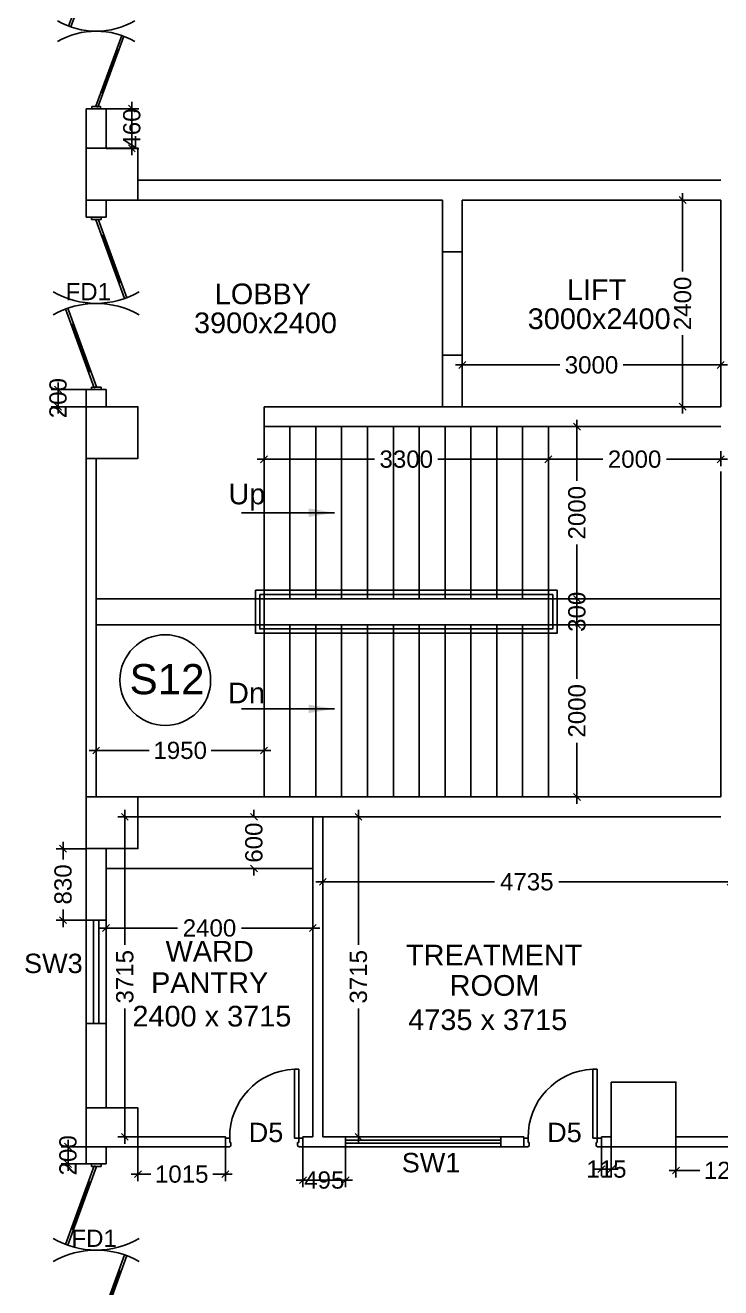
# Model space of a CAD drawing. Extents: x 7897917 to 8423973, y -6487334 to -6173396.
# Drawn here: x 7997046 to 8005118, y -6446046 to -6431390 of the extents above; entities that cross this region are included whole.
import ezdxf
from ezdxf.enums import TextEntityAlignment as Align

# ---------------------------------------------------------------- set-up
doc = ezdxf.new("R2010")
doc.units = 0
doc.header["$LTSCALE"] = 600
doc.header["$MEASUREMENT"] = 0
doc.header["$PDMODE"] = 35
doc.layers.get('0').update_dxf_attribs({"linetype": 'CONTINUOUS'})
doc.layers.get('Defpoints').update_dxf_attribs({"linetype": 'CONTINUOUS'})
for name, color, linetype in [('DOOR', 32, 'CONTINUOUS'), ('Fire Door', 10, 'CONTINUOUS'), ('joinery', 7, 'CONTINUOUS'), ('LA-column', 3, 'CONTINUOUS'), ('Railing', 21, 'CONTINUOUS'), ('Room Dim', 1, 'CONTINUOUS'), ('Stairscase', 7, 'CONTINUOUS'), ('STEPS', 7, 'CONTINUOUS'), ('TEXT', 6, 'CONTINUOUS'), ('Walls', 7, 'CONTINUOUS'), ('WIN', 151, 'CONTINUOUS'), ('Working Dim', 5, 'CONTINUOUS')]:
    doc.layers.add(name, color=color, linetype=linetype)
doc.styles.add('ari', font='arial.ttf')
doc.styles.add('ARIAL', font='arial.ttf')
doc.dimstyles.new('int. dim', dxfattribs={"dimtxt": 450, "dimasz": 80, "dimexe": 80, "dimexo": 0, "dimgap": 70, "dimtad": 0, "dimdec": 0, "dimzin": 12, "dimdsep": 46, "dimtxsty": 'ari', "dimblk": 'OBLIQUE', "dimcen": 2, "dimdle": 80, "dimclrd": 256, "dimclre": 256, "dimclrt": 6, "dimadec": 0, "dimazin": 0, "dimtfac": 1, "dimtdec": 0, "dimtix": 1, "dimtmove": 2, "dimatfit": 3, "dimfxl": 1, "dimtolj": 1, "dimtzin": 0, "dimlwd": -1, "dimlwe": -1, "dimarcsym": 0})

# ---------------------------------------------------------------- blocks, each defined once
blk = doc.blocks.new('A$C15456D16')
at = {"layer": 'Fire Door'}
for p, q in [((969, -4), (56, 329)), ((969, -4), (56, 329)), ((969, -4), (56, 329)), ((979, 23), (65, 355)), ((979, 23), (65, 355)), ((979, 23), (65, 355)), ((248, 289), (238, 262)), ((248, 289), (238, 262)), ((248, 289), (238, 262)), ((791, 76), (243, 276)), ((791, 76), (243, 276)), ((791, 76), (243, 276)), ((-1000, 56), (-972, 56)), ((-1000, -56), (-1000, 56)), ((-1000, 56), (-972, 56)), ((-1000, -56), (-1000, 56)), ((-1000, 56), (-972, 56)), ((-1000, -56), (-1000, 56)), ((-979, -23), (-969, 4)), ((-979, -23), (-969, 4)), ((-979, -23), (-969, 4)), ((-972, -56), (-972, 56)), ((-972, -56), (-972, 56)), ((-972, -56), (-972, 56)), ((-969, 4), (-56, -329)), ((-969, 4), (-56, -329)), ((-969, 4), (-56, -329)), ((796, 89), (786, 63)), ((796, 89), (786, 63)), ((796, 89), (786, 63)), ((979, 23), (969, -4)), ((979, 23), (969, -4)), ((979, 23), (969, -4)), ((1000, 56), (972, 56)), ((972, -56), (972, 56)), ((1000, 56), (972, 56)), ((972, -56), (972, 56)), ((1000, 56), (972, 56)), ((972, -56), (972, 56)), ((1000, -56), (1000, 56)), ((1000, -56), (1000, 56)), ((1000, -56), (1000, 56)), ((-1000, -56), (-972, -56)), ((-1000, -56), (-972, -56)), ((-1000, -56), (-972, -56)), ((-979, -23), (-65, -355)), ((-979, -23), (-65, -355)), ((-979, -23), (-65, -355)), ((-796, -89), (-786, -63)), ((-796, -89), (-786, -63)), ((-796, -89), (-786, -63)), ((-791, -76), (-243, -276)), ((-791, -76), (-243, -276)), ((-791, -76), (-243, -276)), ((1000, -56), (972, -56)), ((1000, -56), (972, -56)), ((1000, -56), (972, -56)), ((-238, -262), (-248, -289)), ((-238, -262), (-248, -289)), ((-238, -262), (-248, -289))]:
    blk.add_line(p, q, dxfattribs=at)
at = {"layer": 'Fire Door', "extrusion": (0, 0, -1)}
for centre, major_axis, start_param, end_param in [((-1000, 0), (-1000, 0), 2.617886, 3.665084), ((-1000, 0), (-1000, 0), 2.617886, 3.665084), ((-1000, 0), (-1000, 0), 2.617886, 3.665084), ((1000, 0), (1000, 0), 2.618102, 3.665299), ((1000, 0), (1000, 0), 2.618102, 3.665299), ((1000, 0), (1000, 0), 2.618102, 3.665299)]:
    blk.add_ellipse(centre, major_axis=major_axis, ratio=1, start_param=start_param, end_param=end_param, dxfattribs=at)
blk = doc.blocks.new('1000')
at = {"layer": 'DOOR'}
for p, q in [((0, -100), (0, 0)), ((0, 0), (50, 0)), ((50, -100), (0, -100)), ((50, 0), (50, -2)), ((63, -49), (50, -49)), ((50, -49), (50, -100)), ((50, -100), (50, -901)), ((100, -100), (50, -100)), ((63, -13), (61, -13)), ((63, -13), (63, -49)), ((100, -901), (100, -100)), ((837, -13), (837, -49)), ((837, -13), (839, -13)), ((837, -49), (850, -49)), ((850, 0), (850, -2)), ((900, 0), (850, 0)), ((850, -49), (850, -100)), ((850, -100), (900, -100)), ((900, -100), (900, 0)), ((50, -901), (100, -901))]:
    blk.add_line(p, q, dxfattribs=at)
for centre, major_axis, start_param, end_param in [((50, -13), (-7.95, 7.95), 3.926991, 5.497787), ((850, -13), (7.95, 7.95), 0.785398, 2.356194)]:
    blk.add_ellipse(centre, major_axis=major_axis, ratio=1, start_param=start_param, end_param=end_param, dxfattribs=at)
at = {"layer": 'DOOR', "color": 145}
blk.add_ellipse((64, -115), major_axis=(-520, 590), ratio=1, start_param=2.464943, end_param=4.009476, dxfattribs=at)
blk = doc.blocks.new('_Oblique')
at = {"color": 0, "linetype": 'ByBlock', "lineweight": -2}
blk.add_line((-0.5, -0.5), (0.5, 0.5), dxfattribs=at)
blk = doc.blocks.new('*D2043')
at = {"layer": 'Defpoints', "color": 0, "transparency": 16777216}
for p in [(8000384, -6441871), (7997984, -6442027, 3), (8000384, -6442027, 6)]:
    blk.add_point(p, dxfattribs=at)
at = {"layer": 'Working Dim', "transparency": 16777216}
for p, q in [((7997904, -6441871), (7998814, -6441871)), ((7997984, -6442027), (7997984, -6441791)), ((8000464, -6441871), (7999554, -6441871)), ((8000384, -6442027), (8000384, -6441791))]:
    blk.add_line(p, q, dxfattribs=at)
at = {"layer": 'Working Dim', "transparency": 16777216, "xscale": 80, "yscale": 80, "zscale": 80, "rotation": 180}
blk.add_blockref('_Oblique', (7997984, -6441871), dxfattribs=at)
at = {"layer": 'Working Dim', "transparency": 16777216, "xscale": 80, "yscale": 80, "zscale": 80}
blk.add_blockref('_Oblique', (8000384, -6441871), dxfattribs=at)
at = {"layer": 'Working Dim', "color": 6, "transparency": 16777216, "insert": (7999184, -6441871), "char_height": 200, "attachment_point": 5, "style": 'ari'}
blk.add_mtext('\\A1;2400', dxfattribs=at)
blk = doc.blocks.new('*D2044')
at = {"layer": 'Defpoints', "color": 0, "transparency": 16777216}
for p in [(7998202, -6440579), (7998776, -6440579, 17), (7998776, -6444294, 6)]:
    blk.add_point(p, dxfattribs=at)
at = {"layer": 'Working Dim', "transparency": 16777216}
for p, q in [((7998202, -6440499), (7998202, -6442067)), ((7998776, -6440579), (7998122, -6440579)), ((7998202, -6444374), (7998202, -6442806)), ((7998776, -6444294), (7998122, -6444294))]:
    blk.add_line(p, q, dxfattribs=at)
at = {"layer": 'Working Dim', "transparency": 16777216, "xscale": 80, "yscale": 80, "zscale": 80}
for p, rotation in [((7998202, -6440579), 90), ((7998202, -6444294), 270)]:
    blk.add_blockref('_Oblique', p, dxfattribs=dict(at, rotation=rotation))
at = {"layer": 'Working Dim', "color": 6, "transparency": 16777216, "insert": (7998202, -6442436), "char_height": 200, "attachment_point": 5, "rotation": 90, "style": 'ari'}
blk.add_mtext('\\A1;3715', dxfattribs=at)
blk = doc.blocks.new('*D2045')
at = {"layer": 'Defpoints', "color": 0, "transparency": 16777216}
for p in [(8005234, -6441334), (8000499, -6441771, 6), (8005234, -6441771, 6)]:
    blk.add_point(p, dxfattribs=at)
at = {"layer": 'Working Dim', "transparency": 16777216}
for p, q in [((8000499, -6441771), (8000499, -6441254)), ((8005234, -6441771), (8005234, -6441254)), ((8000419, -6441334), (8002493, -6441334)), ((8005314, -6441334), (8003240, -6441334))]:
    blk.add_line(p, q, dxfattribs=at)
at = {"layer": 'Working Dim', "transparency": 16777216, "xscale": 80, "yscale": 80, "zscale": 80, "rotation": 180}
blk.add_blockref('_Oblique', (8000499, -6441334), dxfattribs=at)
at = {"layer": 'Working Dim', "transparency": 16777216, "xscale": 80, "yscale": 80, "zscale": 80}
blk.add_blockref('_Oblique', (8005234, -6441334), dxfattribs=at)
at = {"layer": 'Working Dim', "color": 6, "transparency": 16777216, "insert": (8002867, -6441334), "char_height": 200, "attachment_point": 5, "style": 'ari'}
blk.add_mtext('\\A1;4735', dxfattribs=at)
blk = doc.blocks.new('*D2046')
at = {"layer": 'Defpoints', "color": 0, "transparency": 16777216}
for p in [(8001091, -6440579, 17), (8000913, -6444294), (8001089, -6444294, 3)]:
    blk.add_point(p, dxfattribs=at)
at = {"layer": 'Working Dim', "transparency": 16777216}
for p, q in [((8000913, -6440499), (8000913, -6442067)), ((8001091, -6440579), (8000833, -6440579)), ((8000913, -6444374), (8000913, -6442806)), ((8001089, -6444294), (8000833, -6444294))]:
    blk.add_line(p, q, dxfattribs=at)
at = {"layer": 'Working Dim', "transparency": 16777216, "xscale": 80, "yscale": 80, "zscale": 80}
for p, rotation in [((8000913, -6440579), 90), ((8000913, -6444294), 270)]:
    blk.add_blockref('_Oblique', p, dxfattribs=dict(at, rotation=rotation))
at = {"layer": 'Working Dim', "color": 6, "transparency": 16777216, "insert": (8000913, -6442436), "char_height": 200, "attachment_point": 5, "rotation": 90, "style": 'ari'}
blk.add_mtext('\\A1;3715', dxfattribs=at)
blk = doc.blocks.new('*D2058')
at = {"layer": 'Defpoints', "color": 0, "transparency": 16777216}
for p in [(8005118, -6435334), (8002118, -6435548, 5), (8005118, -6435559, 15)]:
    blk.add_point(p, dxfattribs=at)
at = {"layer": 'Working Dim', "transparency": 16777216}
for p, q in [((8002118, -6435548), (8002118, -6435254)), ((8005118, -6435559), (8005118, -6435254)), ((8002038, -6435334), (8003250, -6435334)), ((8005198, -6435334), (8003986, -6435334))]:
    blk.add_line(p, q, dxfattribs=at)
at = {"layer": 'Working Dim', "transparency": 16777216, "xscale": 80, "yscale": 80, "zscale": 80, "rotation": 180}
blk.add_blockref('_Oblique', (8002118, -6435334), dxfattribs=at)
at = {"layer": 'Working Dim', "transparency": 16777216, "xscale": 80, "yscale": 80, "zscale": 80}
blk.add_blockref('_Oblique', (8005118, -6435334), dxfattribs=at)
at = {"layer": 'Working Dim', "color": 6, "transparency": 16777216, "insert": (8003618, -6435334), "char_height": 200, "attachment_point": 5, "style": 'ari'}
blk.add_mtext('\\A1;3000', dxfattribs=at)
blk = doc.blocks.new('*D2059')
at = {"layer": 'Defpoints', "color": 0, "transparency": 16777216}
for p in [(8004665, -6433419, 5), (8004676, -6433419), (8004665, -6435819, 5)]:
    blk.add_point(p, dxfattribs=at)
at = {"layer": 'Working Dim', "transparency": 16777216}
for p, q in [((8004676, -6433339), (8004676, -6434249)), ((8004665, -6433419), (8004756, -6433419)), ((8004676, -6435899), (8004676, -6434989)), ((8004665, -6435819), (8004756, -6435819))]:
    blk.add_line(p, q, dxfattribs=at)
at = {"layer": 'Working Dim', "transparency": 16777216, "xscale": 80, "yscale": 80, "zscale": 80}
for p, rotation in [((8004676, -6433419), 90), ((8004676, -6435819), 270)]:
    blk.add_blockref('_Oblique', p, dxfattribs=dict(at, rotation=rotation))
at = {"layer": 'Working Dim', "color": 6, "transparency": 16777216, "insert": (8004676, -6434619), "char_height": 200, "attachment_point": 5, "rotation": 90, "style": 'ari'}
blk.add_mtext('\\A1;2400', dxfattribs=at)
blk = doc.blocks.new('*D2065')
at = {"layer": 'Defpoints', "color": 0, "transparency": 16777216}
for p in [(8003118, -6436333, 13), (8005118, -6436333, 15), (8005118, -6436428)]:
    blk.add_point(p, dxfattribs=at)
at = {"layer": 'Working Dim', "transparency": 16777216}
for p, q in [((8003038, -6436428), (8003748, -6436428)), ((8003118, -6436333), (8003118, -6436508)), ((8005198, -6436428), (8004488, -6436428)), ((8005118, -6436333), (8005118, -6436508))]:
    blk.add_line(p, q, dxfattribs=at)
at = {"layer": 'Working Dim', "transparency": 16777216, "xscale": 80, "yscale": 80, "zscale": 80, "rotation": 180}
blk.add_blockref('_Oblique', (8003118, -6436428), dxfattribs=at)
at = {"layer": 'Working Dim', "transparency": 16777216, "xscale": 80, "yscale": 80, "zscale": 80}
blk.add_blockref('_Oblique', (8005118, -6436428), dxfattribs=at)
at = {"layer": 'Working Dim', "color": 6, "transparency": 16777216, "insert": (8004118, -6436428), "char_height": 200, "attachment_point": 5, "style": 'ari'}
blk.add_mtext('\\A1;2000', dxfattribs=at)
blk = doc.blocks.new('*D2066')
at = {"layer": 'Defpoints', "color": 0, "transparency": 16777216}
for p in [(7999818, -6436333, 13), (7999818, -6436428), (8003118, -6436333)]:
    blk.add_point(p, dxfattribs=at)
at = {"layer": 'Working Dim', "transparency": 16777216}
for p, q in [((7999738, -6436428), (8001100, -6436428)), ((7999818, -6436333), (7999818, -6436508)), ((8003198, -6436428), (8001836, -6436428)), ((8003118, -6436333), (8003118, -6436508))]:
    blk.add_line(p, q, dxfattribs=at)
at = {"layer": 'Working Dim', "transparency": 16777216, "xscale": 80, "yscale": 80, "zscale": 80, "rotation": 180}
blk.add_blockref('_Oblique', (7999818, -6436428), dxfattribs=at)
at = {"layer": 'Working Dim', "transparency": 16777216, "xscale": 80, "yscale": 80, "zscale": 80}
blk.add_blockref('_Oblique', (8003118, -6436428), dxfattribs=at)
at = {"layer": 'Working Dim', "color": 6, "transparency": 16777216, "insert": (8001468, -6436428), "char_height": 200, "attachment_point": 5, "style": 'ari'}
blk.add_mtext('\\A1;3300', dxfattribs=at)
blk = doc.blocks.new('*D2067')
at = {"layer": 'Defpoints', "color": 0, "transparency": 16777216}
for p in [(7997869, -6439809), (7997869, -6440021, 17), (7999818, -6440021, 17)]:
    blk.add_point(p, dxfattribs=at)
at = {"layer": 'Working Dim', "transparency": 16777216}
for p, q in [((7997789, -6439809), (7998485, -6439809)), ((7997869, -6440021), (7997869, -6439729)), ((7999898, -6439809), (7999202, -6439809)), ((7999818, -6440021), (7999818, -6439729))]:
    blk.add_line(p, q, dxfattribs=at)
at = {"layer": 'Working Dim', "transparency": 16777216, "xscale": 80, "yscale": 80, "zscale": 80, "rotation": 180}
blk.add_blockref('_Oblique', (7997869, -6439809), dxfattribs=at)
at = {"layer": 'Working Dim', "transparency": 16777216, "xscale": 80, "yscale": 80, "zscale": 80}
blk.add_blockref('_Oblique', (7999818, -6439809), dxfattribs=at)
at = {"layer": 'Working Dim', "color": 6, "transparency": 16777216, "insert": (7998844, -6439809), "char_height": 200, "attachment_point": 5, "style": 'ari'}
blk.add_mtext('\\A1;1950', dxfattribs=at)
blk = doc.blocks.new('*D2068')
at = {"layer": 'Defpoints', "color": 0, "transparency": 16777216}
for p in [(8003118, -6436049, 5), (8003449, -6436049), (8003118, -6438049, 13)]:
    blk.add_point(p, dxfattribs=at)
at = {"layer": 'Working Dim', "transparency": 16777216}
for p, q in [((8003449, -6435969), (8003449, -6436679)), ((8003118, -6436049), (8003529, -6436049)), ((8003449, -6438129), (8003449, -6437419)), ((8003118, -6438049), (8003529, -6438049))]:
    blk.add_line(p, q, dxfattribs=at)
at = {"layer": 'Working Dim', "transparency": 16777216, "xscale": 80, "yscale": 80, "zscale": 80}
for p, rotation in [((8003449, -6436049), 90), ((8003449, -6438049), 270)]:
    blk.add_blockref('_Oblique', p, dxfattribs=dict(at, rotation=rotation))
at = {"layer": 'Working Dim', "color": 6, "transparency": 16777216, "insert": (8003449, -6437049), "char_height": 200, "attachment_point": 5, "rotation": 90, "style": 'ari'}
blk.add_mtext('\\A1;2000', dxfattribs=at)
blk = doc.blocks.new('*D2069')
at = {"layer": 'Defpoints', "color": 0, "transparency": 16777216}
for p in [(8003118, -6438349, 13), (8003118, -6440349, 17), (8003449, -6440349)]:
    blk.add_point(p, dxfattribs=at)
at = {"layer": 'Working Dim', "transparency": 16777216}
for p, q in [((8003118, -6438349), (8003529, -6438349)), ((8003449, -6438269), (8003449, -6438979)), ((8003449, -6440429), (8003449, -6439719)), ((8003118, -6440349), (8003529, -6440349))]:
    blk.add_line(p, q, dxfattribs=at)
at = {"layer": 'Working Dim', "transparency": 16777216, "xscale": 80, "yscale": 80, "zscale": 80}
for p, rotation in [((8003449, -6438349), 90), ((8003449, -6440349), 270)]:
    blk.add_blockref('_Oblique', p, dxfattribs=dict(at, rotation=rotation))
at = {"layer": 'Working Dim', "color": 6, "transparency": 16777216, "insert": (8003449, -6439349), "char_height": 200, "attachment_point": 5, "rotation": 90, "style": 'ari'}
blk.add_mtext('\\A1;2000', dxfattribs=at)
blk = doc.blocks.new('*D2070')
at = {"layer": 'Defpoints', "color": 0, "transparency": 16777216}
for p in [(8003118, -6438049), (8003449, -6438049), (8003118, -6438349)]:
    blk.add_point(p, dxfattribs=at)
at = {"layer": 'Working Dim', "transparency": 16777216}
for p, q in [((8003118, -6438049), (8003529, -6438049)), ((8003449, -6438049), (8003449, -6437969)), ((8003449, -6438349), (8003449, -6438049)), ((8003118, -6438349), (8003529, -6438349)), ((8003449, -6438349), (8003449, -6438429))]:
    blk.add_line(p, q, dxfattribs=at)
at = {"layer": 'Working Dim', "transparency": 16777216, "xscale": 80, "yscale": 80, "zscale": 80}
for p, rotation in [((8003449, -6438049), 270), ((8003449, -6438349), 90)]:
    blk.add_blockref('_Oblique', p, dxfattribs=dict(at, rotation=rotation))
at = {"layer": 'Working Dim', "color": 6, "transparency": 16777216, "insert": (8003449, -6438199), "char_height": 200, "attachment_point": 5, "rotation": 90, "style": 'ari'}
blk.add_mtext('\\A1;300', dxfattribs=at)
blk = doc.blocks.new('*D2083')
at = {"layer": 'Defpoints', "color": 0, "transparency": 16777216}
for p in [(7998354, -6444409), (7999369, -6444409), (7999369, -6444728)]:
    blk.add_point(p, dxfattribs=at)
at = {"layer": 'Working Dim', "transparency": 16777216}
for p, q in [((7998354, -6444409), (7998354, -6444808)), ((7999369, -6444409), (7999369, -6444808)), ((7998274, -6444728), (7998502, -6444728)), ((7999449, -6444728), (7999222, -6444728))]:
    blk.add_line(p, q, dxfattribs=at)
at = {"layer": 'Working Dim', "transparency": 16777216, "xscale": 80, "yscale": 80, "zscale": 80, "rotation": 180}
blk.add_blockref('_Oblique', (7998354, -6444728), dxfattribs=at)
at = {"layer": 'Working Dim', "transparency": 16777216, "xscale": 80, "yscale": 80, "zscale": 80}
blk.add_blockref('_Oblique', (7999369, -6444728), dxfattribs=at)
at = {"layer": 'Working Dim', "color": 6, "transparency": 16777216, "insert": (7998862, -6444728), "char_height": 200, "attachment_point": 5, "style": 'ari'}
blk.add_mtext('\\A1;1015', dxfattribs=at)
blk = doc.blocks.new('*D2084')
at = {"layer": 'Defpoints', "color": 0, "transparency": 16777216}
for p in [(7997754, -6444409, 8), (7997542, -6444609), (7997754, -6444609)]:
    blk.add_point(p, dxfattribs=at)
at = {"layer": 'Working Dim', "transparency": 16777216}
for p, q in [((7997542, -6444409), (7997542, -6444329)), ((7997754, -6444409), (7997462, -6444409)), ((7997542, -6444409), (7997542, -6444609)), ((7997754, -6444609), (7997462, -6444609)), ((7997542, -6444609), (7997542, -6444689))]:
    blk.add_line(p, q, dxfattribs=at)
at = {"layer": 'Working Dim', "transparency": 16777216, "xscale": 80, "yscale": 80, "zscale": 80}
for p, rotation in [((7997542, -6444409), 270), ((7997542, -6444609), 90)]:
    blk.add_blockref('_Oblique', p, dxfattribs=dict(at, rotation=rotation))
at = {"layer": 'Working Dim', "color": 6, "transparency": 16777216, "insert": (7997542, -6444509), "char_height": 200, "attachment_point": 5, "rotation": 90, "style": 'ari'}
blk.add_mtext('\\A1;200', dxfattribs=at)
blk = doc.blocks.new('*D2085')
at = {"layer": 'Defpoints', "color": 0, "transparency": 16777216}
for p in [(8000269, -6444409), (8000764, -6444409), (8000764, -6444797)]:
    blk.add_point(p, dxfattribs=at)
at = {"layer": 'Working Dim', "transparency": 16777216}
for p, q in [((8000269, -6444409), (8000269, -6444877)), ((8000764, -6444409), (8000764, -6444877)), ((8000269, -6444797), (8000189, -6444797)), ((8000269, -6444797), (8000764, -6444797)), ((8000764, -6444797), (8000844, -6444797))]:
    blk.add_line(p, q, dxfattribs=at)
at = {"layer": 'Working Dim', "transparency": 16777216, "xscale": 80, "yscale": 80, "zscale": 80}
blk.add_blockref('_Oblique', (8000269, -6444797), dxfattribs=at)
at = {"layer": 'Working Dim', "transparency": 16777216, "xscale": 80, "yscale": 80, "zscale": 80, "rotation": 180}
blk.add_blockref('_Oblique', (8000764, -6444797), dxfattribs=at)
at = {"layer": 'Working Dim', "color": 6, "transparency": 16777216, "insert": (8000517, -6444797), "char_height": 200, "attachment_point": 5, "style": 'ari'}
blk.add_mtext('\\A1;495', dxfattribs=at)
blk = doc.blocks.new('*D2086')
at = {"layer": 'Defpoints', "color": 0, "transparency": 16777216}
for p in [(8003733, -6444409), (8003848, -6444409, 9), (8003733, -6444670)]:
    blk.add_point(p, dxfattribs=at)
at = {"layer": 'Working Dim', "transparency": 16777216}
for p, q in [((8003733, -6444409), (8003733, -6444750)), ((8003848, -6444409), (8003848, -6444750)), ((8003733, -6444670), (8003653, -6444670)), ((8003848, -6444670), (8003733, -6444670)), ((8003848, -6444670), (8003928, -6444670))]:
    blk.add_line(p, q, dxfattribs=at)
at = {"layer": 'Working Dim', "transparency": 16777216, "xscale": 80, "yscale": 80, "zscale": 80}
blk.add_blockref('_Oblique', (8003733, -6444670), dxfattribs=at)
at = {"layer": 'Working Dim', "transparency": 16777216, "xscale": 80, "yscale": 80, "zscale": 80, "rotation": 180}
blk.add_blockref('_Oblique', (8003848, -6444670), dxfattribs=at)
at = {"layer": 'Working Dim', "color": 6, "transparency": 16777216, "insert": (8003791, -6444670), "char_height": 200, "attachment_point": 5, "style": 'ari'}
blk.add_mtext('\\A1;115', dxfattribs=at)
blk = doc.blocks.new('*D2087')
at = {"layer": 'Defpoints', "color": 0, "transparency": 16777216}
for p in [(8004598, -6444409, 9), (8005868, -6444409), (8005868, -6444685)]:
    blk.add_point(p, dxfattribs=at)
at = {"layer": 'Working Dim', "transparency": 16777216}
for p, q in [((8004598, -6444409), (8004598, -6444765)), ((8005868, -6444409), (8005868, -6444765)), ((8004518, -6444685), (8004874, -6444685)), ((8005948, -6444685), (8005592, -6444685))]:
    blk.add_line(p, q, dxfattribs=at)
at = {"layer": 'Working Dim', "transparency": 16777216, "xscale": 80, "yscale": 80, "zscale": 80, "rotation": 180}
blk.add_blockref('_Oblique', (8004598, -6444685), dxfattribs=at)
at = {"layer": 'Working Dim', "transparency": 16777216, "xscale": 80, "yscale": 80, "zscale": 80}
blk.add_blockref('_Oblique', (8005868, -6444685), dxfattribs=at)
at = {"layer": 'Working Dim', "color": 6, "transparency": 16777216, "insert": (8005233, -6444685), "char_height": 200, "attachment_point": 5, "style": 'ari'}
blk.add_mtext('\\A1;1270', dxfattribs=at)
blk = doc.blocks.new('*D2107')
at = {"layer": 'Defpoints', "color": 0, "transparency": 16777216}
for p in [(7997754, -6440949, 9), (7997485, -6441779), (7997754, -6441779)]:
    blk.add_point(p, dxfattribs=at)
at = {"layer": 'Working Dim', "transparency": 16777216}
for p, q in [((7997754, -6440949), (7997405, -6440949)), ((7997485, -6440869), (7997485, -6441073)), ((7997485, -6441859), (7997485, -6441654)), ((7997754, -6441779), (7997405, -6441779))]:
    blk.add_line(p, q, dxfattribs=at)
at = {"layer": 'Working Dim', "transparency": 16777216, "xscale": 80, "yscale": 80, "zscale": 80}
for p, rotation in [((7997485, -6440949), 90), ((7997485, -6441779), 270)]:
    blk.add_blockref('_Oblique', p, dxfattribs=dict(at, rotation=rotation))
at = {"layer": 'Working Dim', "color": 6, "transparency": 16777216, "insert": (7997485, -6441364), "char_height": 200, "attachment_point": 5, "rotation": 90, "style": 'ari'}
blk.add_mtext('\\A1;830', dxfattribs=at)
blk = doc.blocks.new('*D2108')
at = {"layer": 'Defpoints', "color": 0, "transparency": 16777216}
for p in [(7997427, -6435619), (7997754, -6435619), (7997754, -6435819, 9)]:
    blk.add_point(p, dxfattribs=at)
at = {"layer": 'Working Dim', "transparency": 16777216}
for p, q in [((7997427, -6435619), (7997427, -6435539)), ((7997754, -6435619), (7997347, -6435619)), ((7997427, -6435819), (7997427, -6435619)), ((7997754, -6435819), (7997347, -6435819)), ((7997427, -6435819), (7997427, -6435899))]:
    blk.add_line(p, q, dxfattribs=at)
at = {"layer": 'Working Dim', "transparency": 16777216, "xscale": 80, "yscale": 80, "zscale": 80}
for p, rotation in [((7997427, -6435619), 270), ((7997427, -6435819), 90)]:
    blk.add_blockref('_Oblique', p, dxfattribs=dict(at, rotation=rotation))
at = {"layer": 'Working Dim', "color": 6, "transparency": 16777216, "insert": (7997427, -6435719), "char_height": 200, "attachment_point": 5, "rotation": 90, "style": 'ari'}
blk.add_mtext('\\A1;200', dxfattribs=at)
blk = doc.blocks.new('Z$W@#5624')
at = {"layer": 'DOOR'}
for p, q in [((19, 470), (840, 769)), ((28, 446), (849, 745)), ((188, 518), (680, 697)), ((676, 709), (685, 685)), ((0, 400), (0, 499)), ((0, 499), (25, 499)), ((19, 470), (28, 446)), ((25, 400), (25, 499)), ((183, 529), (192, 506)), ((1770, 453), (949, 154)), ((1779, 429), (1770, 453)), ((1798, 499), (1773, 499)), ((1773, 400), (1773, 499)), ((1798, 400), (1798, 499)), ((0, 400), (25, 400)), ((1779, 429), (957, 130)), ((1610, 381), (1117, 202)), ((1614, 369), (1606, 393)), ((1798, 400), (1773, 400)), ((1113, 214), (1122, 190))]:
    blk.add_line(p, q, dxfattribs=at)
at = {"layer": 'DOOR', "color": 145}
for centre, start_param, end_param in [((0, 449), 2.617994, 3.665191), ((1798, 449), -0.523599, 0.523599)]:
    blk.add_ellipse(centre, major_axis=(-899, 0), ratio=1, start_param=start_param, end_param=end_param, dxfattribs=at)
blk = doc.blocks.new('*D2272')
at = {"layer": 'Defpoints', "color": 0, "transparency": 16777216}
for p in [(7997984, -6432359), (7998283, -6432359), (7997984, -6432819)]:
    blk.add_point(p, dxfattribs=at)
at = {"layer": 'Working Dim', "transparency": 16777216}
for p, q in [((7998283, -6432359), (7998283, -6432279)), ((7997984, -6432359), (7998363, -6432359)), ((7998283, -6432819), (7998283, -6432359)), ((7997984, -6432819), (7998363, -6432819)), ((7998283, -6432819), (7998283, -6432899))]:
    blk.add_line(p, q, dxfattribs=at)
at = {"layer": 'Working Dim', "transparency": 16777216, "xscale": 80, "yscale": 80, "zscale": 80}
for p, rotation in [((7998283, -6432359), 270), ((7998283, -6432819), 90)]:
    blk.add_blockref('_Oblique', p, dxfattribs=dict(at, rotation=rotation))
at = {"layer": 'Working Dim', "color": 6, "transparency": 16777216, "insert": (7998283, -6432589), "char_height": 200, "attachment_point": 5, "rotation": 90, "style": 'ari'}
blk.add_mtext('\\A1;460', dxfattribs=at)
blk = doc.blocks.new('*D2760')
at = {"layer": 'Defpoints', "color": 0, "transparency": 16777216}
for p in [(7999711, -6440579, -8), (7999700, -6441179), (7999711, -6441179, -8)]:
    blk.add_point(p, dxfattribs=at)
at = {"layer": 'Working Dim', "transparency": 16777216}
for p, q in [((7999700, -6440579), (7999700, -6440499)), ((7999711, -6440579), (7999620, -6440579)), ((7999700, -6440579), (7999700, -6440588)), ((7999711, -6441179), (7999620, -6441179)), ((7999700, -6441179), (7999700, -6441170)), ((7999700, -6441179), (7999700, -6441259))]:
    blk.add_line(p, q, dxfattribs=at)
at = {"layer": 'Working Dim', "transparency": 16777216, "xscale": 80, "yscale": 80, "zscale": 80}
for p, rotation in [((7999700, -6440579), 270), ((7999700, -6441179), 90)]:
    blk.add_blockref('_Oblique', p, dxfattribs=dict(at, rotation=rotation))
at = {"layer": 'Working Dim', "color": 6, "transparency": 16777216, "insert": (7999700, -6440879), "char_height": 200, "attachment_point": 5, "rotation": 90, "style": 'ari'}
blk.add_mtext('\\A1;600', dxfattribs=at)

msp = doc.modelspace()

# ---------------------------------------------------------------- linework, layer by layer
for p, q in [((7999818.05, -6436048.77, 10.244), (7999818.05, -6435818.77, -7.979)), ((7999818.05, -6438048.77, 10.244), (7997869.05, -6438048.77, -2.848)), ((8003118.05, -6438048.77, -2.848), (8005118.315, -6438048.77, 2.283)), ((7999818.05, -6438348.77, 10.244), (7997869.05, -6438348.77, -2.848)), ((8003118.05, -6438348.77, 10.244), (8005118.315, -6438348.77, 15.375))]:
    msp.add_line(p, q)
msp.add_circle((7998670.806, -6438991.795, 12.089), 526.127)
at = {"layer": 'DOOR', "linetype": 'Continuous', "elevation": -7.979}
msp.add_lwpolyline([(8002118.05, -6434018.77), (8002118.05, -6435218.77), (8001888.05, -6435218.77), (8001888.05, -6434018.77)], close=True, dxfattribs=at)
at = {"layer": 'LA-column', "color": 2, "elevation": 2.283, "flags": 128}
for points in [[(7997754.049, -6433418.812), (7997754.049, -6432818.812), (7998354.049, -6432818.812), (7998354.049, -6433418.812)], [(7997754.049, -6436418.813), (7997754.049, -6435818.813), (7998354.049, -6435818.813), (7998354.049, -6436418.813)], [(7997754.049, -6440948.812), (7998354.049, -6440948.812), (7998354.049, -6440348.812), (7997754.049, -6440348.812)], [(8003848.049, -6443658.808), (8003848.049, -6444408.808), (8004598.049, -6444408.808), (8004598.049, -6443658.808)], [(7997754.049, -6443958.811), (7997754.049, -6444408.811), (7998354.049, -6444408.811), (7998354.049, -6443958.811)]]:
    msp.add_lwpolyline(points, close=True, dxfattribs=at)
at = {"layer": 'Railing', "elevation": 10.244}
for points in [[(7999718.048, -6437948.769), (8003218.051, -6437948.769), (8003218.051, -6438448.771), (7999718.048, -6438448.771)], [(7999768.049, -6437998.769), (8003168.05, -6437998.769), (8003168.05, -6438398.77), (7999768.049, -6438398.77)]]:
    msp.add_lwpolyline(points, close=True, dxfattribs=at)
at = {"layer": 'Stairscase', "color": 7}
for p, q in [((7999818.05, -6436048.77, 10.244), (7999818.05, -6438048.77, 10.244)), ((8000118.05, -6436048.77, 10.244), (8000118.05, -6438048.77, 10.244)), ((8000418.05, -6438048.77, 10.244), (8000418.05, -6436048.77, 10.244)), ((8000718.05, -6438048.77, 10.244), (8000718.05, -6436048.77, 10.244)), ((8001018.05, -6438048.77, 10.244), (8001018.05, -6436048.77, 10.244)), ((8001318.05, -6438048.77, 10.244), (8001318.05, -6436048.77, 10.244)), ((8001618.05, -6438048.77, 10.244), (8001618.05, -6436048.77, 10.244)), ((8001918.05, -6438048.77, 10.244), (8001918.05, -6436048.77, 10.244)), ((8002218.05, -6438048.77, 10.244), (8002218.05, -6436048.77, 10.244)), ((8002518.05, -6438048.77, 10.244), (8002518.05, -6436048.77, 10.244)), ((8002818.05, -6438048.77, 10.244), (8002818.05, -6436048.77, 10.244)), ((8003118.05, -6436048.77, 10.244), (8003118.05, -6438048.77, 10.244)), ((7999818.05, -6438348.77, 10.244), (7999818.05, -6440348.77, 10.244)), ((8000118.05, -6438348.77, 10.244), (8000118.05, -6440348.77, 10.244)), ((8000418.05, -6438348.77, 10.244), (8000418.05, -6440348.77, 10.244)), ((8000718.05, -6438348.77, 10.244), (8000718.05, -6440348.77, 10.244)), ((8001018.05, -6438348.77, 10.244), (8001018.05, -6440348.77, 10.244)), ((8001318.05, -6438348.77, 10.244), (8001318.05, -6440348.77, 10.244)), ((8001618.05, -6438348.77, 10.244), (8001618.05, -6440348.77, 10.244)), ((8001918.05, -6438348.77, 10.244), (8001918.05, -6440348.77, 10.244)), ((8002218.05, -6438348.77, 10.244), (8002218.05, -6440348.77, 10.244)), ((8002518.05, -6438348.77, 10.244), (8002518.05, -6440348.77, 10.244)), ((8002818.05, -6438348.77, 10.244), (8002818.05, -6440348.77, 10.244)), ((8003118.05, -6438348.77, 10.244), (8003118.05, -6440348.77, 10.244))]:
    msp.add_line(p, q, dxfattribs=at)
at = {"layer": 'Stairscase', "color": 7, "elevation": 10.244}
msp.add_lwpolyline([(7999818.05, -6438048.77), (8003118.05, -6438048.77), (8003118.05, -6438348.77), (7999818.05, -6438348.77)], close=True, dxfattribs=at)
at = {"layer": 'Walls', "linetype": 'Continuous'}
for p, q in [((7997983.872, -6432358.904, 3.421), (7997753.872, -6432358.904, 3.421)), ((7998354.05, -6433188.789, -7.979), (8005118.05, -6433188.789, -7.979)), ((8000384.231, -6441178.699, -7.979), (7997984.228, -6441178.699, -7.979)), ((8000269.231, -6444408.699, -7.979), (8000269.231, -6444293.699, -7.979)), ((8002832.223, -6444408.699, -7.979), (8002832.223, -6444293.699, -7.979))]:
    msp.add_line(p, q, dxfattribs=at)
at = {"layer": 'Walls'}
for p, q in [((7997754.05, -6433618.77, -7.979), (7997754.05, -6433418.77, -7.979)), ((7998354.05, -6433418.849, -7.979), (8001888.05, -6433418.848, -7.979)), ((8001888.05, -6433418.77, -7.979), (8001888.05, -6435818.77, -7.979)), ((8002118.05, -6433418.77, -7.979), (8005118.05, -6433418.77, -7.979)), ((8002118.05, -6433418.77, -7.979), (8002118.05, -6435818.77, -7.979)), ((8005118.05, -6433418.77, -7.979), (8005118.05, -6435818.77, -7.979)), ((7997754.05, -6433618.77, -7.979), (7997984.05, -6433618.77, -7.979)), ((7997754.05, -6435618.789, -7.979), (7997984.05, -6435618.789, -7.979)), ((8005118.05, -6435818.77, -7.979), (7999818.05, -6435818.77, -7.979)), ((8005118.05, -6436048.77, -7.979), (7999818.05, -6436048.77, -7.979)), ((8005118.05, -6440348.77, -7.979), (8005118.05, -6436568.793, -7.979)), ((7998354.05, -6440348.849, -7.979), (8005118.05, -6440348.849, -7.979)), ((7998354.05, -6440578.849, -7.979), (8005118.05, -6440578.849, -7.979)), ((8000384.231, -6440578.699, -7.979), (8000384.231, -6444293.699, -7.979)), ((8000499.231, -6440578.699, -7.979), (8000499.231, -6444293.699, -7.979)), ((7997754.228, -6440948.919, -7.979), (7997754.228, -6443958.771, -7.979)), ((7997984.228, -6440948.919, -7.979), (7997984.228, -6443958.771, -7.979)), ((7998353.959, -6444293.699, -7.979), (7999369.225, -6444293.699, -7.979)), ((7999369.225, -6444408.699, -7.979), (7999369.225, -6444293.699, -7.979)), ((8000269.231, -6444293.699, -7.979), (8000384.231, -6444293.699, -7.979)), ((8000499.231, -6444293.699, -7.979), (8002832.223, -6444293.699, -7.979)), ((8003733.229, -6444293.699, -7.979), (8003848.229, -6444293.699, -7.979)), ((8003733.229, -6444408.699, -7.979), (8003733.229, -6444293.699, -7.979)), ((8004598.229, -6444293.699, -7.979), (8005233.229, -6444293.699, -7.979)), ((7997754.051, -6444608.657, -7.979), (7997754.051, -6444408.771, -7.979)), ((7997984.051, -6444608.657, -7.979), (7997984.051, -6444408.699, -7.979)), ((7998353.959, -6444408.699, -7.979), (7999369.225, -6444408.699, -7.979)), ((8000269.231, -6444408.699, -7.979), (8002832.223, -6444408.699, -7.979)), ((8003733.229, -6444408.699, -7.979), (8003848.229, -6444408.699, -7.979)), ((8004598.229, -6444408.699, -7.979), (8008246.725, -6444408.647, -7.979)), ((7997754.051, -6444608.657, -7.979), (7997984.051, -6444608.657, -7.979))]:
    msp.add_line(p, q, dxfattribs=at)
at = {"layer": 'Walls', "linetype": 'Continuous', "elevation": 3.421, "flags": 128}
for points in [[(7997753.872, -6432818.906), (7997753.872, -6432358.904)], [(7997983.962, -6432818.906), (7997983.872, -6432358.904)]]:
    msp.add_lwpolyline(points, dxfattribs=at)
at = {"layer": 'Walls', "flags": 128}
for points, elevation in [([(7997754.05, -6433618.77), (7997754.05, -6433418.77)], -7.979), ([(7997984.05, -6433618.77), (7997984.05, -6433418.77)], -7.979), ([(7997754.05, -6435818.818), (7997754.05, -6435618.789)], -7.979), ([(7997984.05, -6435818.77), (7997984.05, -6435618.789)], -7.979), ([(7997754.05, -6440348.849), (7997754.05, -6436418.813)], -2.848), ([(7997869.05, -6440348.77), (7997869.05, -6436418.813)], -2.848)]:
    msp.add_lwpolyline(points, dxfattribs=dict(at, elevation=elevation))
at = {"layer": 'WIN', "linetype": 'Continuous', "elevation": -7.979}
for points in [[(7997754.228, -6442978.636), (7997754.228, -6441778.636), (7997984.228, -6441778.636), (7997984.228, -6442978.636)], [(7997837.012, -6442978.636), (7997837.012, -6441778.636), (7997901.445, -6441778.636), (7997901.445, -6442978.636)], [(8000764.023, -6444293.699), (8000764.023, -6444408.689), (8002564.431, -6444408.689), (8002564.431, -6444293.699)], [(8000764.023, -6444333.699), (8000764.023, -6444368.689), (8002564.431, -6444368.689), (8002564.431, -6444333.699)]]:
    msp.add_lwpolyline(points, close=True, dxfattribs=at)

# ---------------------------------------------------------------- block references
at = {"layer": 'DOOR', "linetype": 'Continuous', "xscale": -1.001247152686119, "yscale": 1.001247152686119, "zscale": 1.001247152686119, "rotation": 270}
msp.add_blockref('Z$W@#5624', (7997418.872, -6432358.904, 3.421), dxfattribs=at)
at = {"layer": 'DOOR', "linetype": 'Continuous', "rotation": 180.0000130200482}
for p in [(8000269.225, -6444408.699, -7.979), (8003733.223, -6444408.699, -7.979)]:
    msp.add_blockref('1000', p, dxfattribs=at)
at = {"layer": 'Fire Door', "color": 3, "lineweight": 0, "xscale": -1, "rotation": 270}
msp.add_blockref('A$C15456D16', (7997869.05, -6434618.789, -7.979), dxfattribs=at)
at = {"layer": 'Fire Door', "color": 3, "lineweight": 0, "rotation": 270}
msp.add_blockref('A$C15456D16', (7997869.051, -6445608.786, -7.979), dxfattribs=at)

# ---------------------------------------------------------------- texts
at = {"layer": 'Fire Door', "style": 'ARIAL'}
for p in [(7997777.245, -6434581.851, -7.979), (7997845.343, -6445571.738, -7.979)]:
    msp.add_text('FD1', height=200, dxfattribs=at).set_placement(p, align=Align.CENTER)
at = {"layer": 'joinery', "style": 'ari'}
for s, p in [('SW3', (7997371.982, -6442393.309, -7.979)), ('D5', (7999840.178, -6444355.481, -7.979)), ('D5', (8003304.176, -6444355.481, -7.979)), ('SW1', (8001755.936, -6444706.214, -7.979))]:
    msp.add_text(s, height=225, dxfattribs=at).set_placement(p, align=Align.CENTER)
at = {"layer": 'Room Dim', "style": 'ARIAL'}
for s, p in [('3000x2400', (8003707.193, -6434917.031, -7.979)), ('3900x2400', (7999833.996, -6434964.742, -1.696)), ('4735 x 3715', (8002413.345, -6443055.078, -7.979))]:
    msp.add_text(s, height=240, dxfattribs=at).set_placement(p, align=Align.CENTER)
msp.add_text('2400 x 3715', height=240, dxfattribs=at).set_placement((7999211.924, -6442893.337, -7.979), align=Align.MIDDLE_CENTER)
at = {"layer": 'Stairscase', "color": 7, "linetype": 'Continuous', "style": 'ARIAL'}
for s, p in [('Up', (7999618.484, -6436951.568, 10.244)), ('Dn', (7999614.176, -6439261.309, 10.244))]:
    msp.add_text(s, height=240, dxfattribs=at).set_placement(p, align=Align.CENTER)
at = {"layer": 'STEPS', "color": 6, "style": 'ARIAL'}
msp.add_text('S12', height=350, dxfattribs=at).set_placement((7998691.578, -6439156.178, 12.089), align=Align.CENTER)
at = {"layer": 'TEXT', "color": 7, "style": 'ARIAL'}
for s, p in [('LOBBY', (7999803.943, -6434628.224, -1.696)), ('LIFT', (8003677.14, -6434580.512, -7.979)), ('WARD', (7999186.338, -6442259.892, -7.979)), ('TREATMENT', (8002488.877, -6442304.646, -7.979)), ('PANTRY', (7999186.338, -6442624.159, -7.979)), ('ROOM', (8002492.642, -6442656.809, -7.979))]:
    msp.add_text(s, height=240, dxfattribs=at).set_placement(p, align=Align.CENTER)

# ---------------------------------------------------------------- dimensions: what is measured, and where the dimension line sits
at = {"layer": 'Working Dim'}
for base, p1, p2, angle, override, picture, middle in [((7998282.648, -6432358.904, 3.421), (7997983.962, -6432818.906, 3.421), (7997983.962, -6432358.904, 3.421), 270, {"dimtxt": 200, "dimarcsym": 1}, '*D2272', (7998282.648, -6432588.905, 3.421)), ((8004676.138, -6433418.77, -7.979), (8004664.827, -6435818.77, -2.848), (8004664.827, -6433418.77, -2.848), 90, {"dimtxt": 200}, '*D2059', (8004676.138, -6434618.77, -7.979)), ((7997427.147, -6435618.789, -7.979), (7997754.05, -6435818.813, 0.572), (7997754.05, -6435618.789, -7.979), 90, {"dimtxt": 200, "dimarcsym": 1}, '*D2108', (7997427.147, -6435718.801, -7.979)), ((8003449.453, -6436048.77, -2.848), (8003118.05, -6438048.77, 10.244), (8003118.053, -6436048.77, 1.79), 90, {"dimtxt": 200}, '*D2068', (8003449.453, -6437048.77, -2.848)), ((8003449.453, -6438048.77, -2.848), (8003118.05, -6438348.77, -2.848), (8003118.05, -6438048.77, -2.848), 90, {"dimtxt": 200}, '*D2070', (8003449.453, -6438198.77, -2.848)), ((8003449.453, -6440348.849, -2.848), (8003118.05, -6438348.77, 10.244), (8003118.05, -6440348.849, 14.372), 90, {"dimtxt": 200}, '*D2069', (8003449.453, -6439348.809, -2.848)), ((7998202.122, -6440578.733, -7.979), (7998775.613, -6444293.925, -1.71), (7998775.613, -6440578.733, 9.241), 270, {"dimtxt": 200}, '*D2044', (7998202.122, -6442436.329, -7.979)), ((7999699.632, -6441178.699), (7999711.439, -6440578.849, -7.979), (7999711.439, -6441178.699, -7.979), 90, {"dimtxt": 200}, '*D2760', (7999699.632, -6440878.774)), ((8000913.005, -6444293.925, -7.979), (8001091.295, -6440578.733, 9.241), (8001089.295, -6444293.925, -4.559), 270, {"dimtxt": 200}, '*D2046', (8000913.005, -6442436.329, -7.979)), ((7997484.745, -6441778.636, -7.979), (7997754.05, -6440948.813, 0.572), (7997754.05, -6441778.636, -7.979), 90, {"dimtxt": 200, "dimarcsym": 1}, '*D2107', (7997484.745, -6441363.724, -7.979)), ((7997541.743, -6444608.657, -7.979), (7997754.049, -6444408.698, -0.459), (7997754.051, -6444608.657, -7.979), 90, {"dimtxt": 200, "dimarcsym": 1}, '*D2084', (7997541.743, -6444508.677, -7.979))]:
    dim = msp.add_linear_dim(base=base, p1=p1, p2=p2, angle=angle, dimstyle='int. dim', override=override, dxfattribs=at)
    dim.commit()
    dim.dimension.update_dxf_attribs({"geometry": picture, "text_midpoint": middle})
for base, p1, p2, override, picture, middle in [((8005118.05, -6435334.136, -7.979), (8002117.96, -6435548.133, -2.848), (8005118.05, -6435559.408, 6.851), {"dimtxt": 200}, '*D2058', (8003618.005, -6435334.136, -7.979)), ((7999818.05, -6436428.133, -2.848), (8003118.05, -6436333.164, -2.848), (7999818.05, -6436333.164, 10.244), {"dimtxt": 200}, '*D2066', (8001468.05, -6436428.133, -2.848)), ((8005118.05, -6436428.133, -2.848), (8003118.05, -6436333.164, 10.244), (8005118.05, -6436333.164, 11.982), {"dimtxt": 200}, '*D2065', (8004118.05, -6436428.133, -2.848)), ((8005234.051, -6441333.684, -7.979), (8000499.053, -6441771.009, -1.71), (8005234.051, -6441771.009, -1.71), {"dimtxt": 200}, '*D2045', (8002866.552, -6441333.684, -7.979)), ((8000384.053, -6441870.866, -7.979), (7997984.051, -6442027.191, -4.559), (8000384.053, -6442027.191, -1.71), {"dimtxt": 200}, '*D2043', (7999184.052, -6441870.866, -7.979)), ((7999369.225, -6444727.79, -7.979), (7998353.959, -6444408.699, -7.979), (7999369.225, -6444408.698, -7.979), {"dimtxt": 200, "dimarcsym": 1}, '*D2083', (7998861.592, -6444727.79, -7.979)), ((8000764.023, -6444796.601, -7.979), (8000269.231, -6444408.699, -7.979), (8000764.023, -6444408.699, -7.979), {"dimtxt": 200, "dimarcsym": 1}, '*D2085', (8000516.627, -6444796.601, -7.979)), ((8003733.229, -6444669.893, -7.979), (8003848.05, -6444408.808, 0.572), (8003733.229, -6444408.808, -7.979), {"dimtxt": 200, "dimarcsym": 1}, '*D2086', (8003790.639, -6444669.893, -7.979)), ((8005867.917, -6444684.533, -7.979), (8004598.05, -6444408.808, 0.572), (8005867.917, -6444408.808, -7.979), {"dimtxt": 200, "dimarcsym": 1}, '*D2087', (8005232.984, -6444684.533, -7.979))]:
    dim = msp.add_linear_dim(base=base, p1=p1, p2=p2, dimstyle='int. dim', override=override, dxfattribs=at)
    dim.commit()
    dim.dimension.update_dxf_attribs({"geometry": picture, "text_midpoint": middle})
dim = msp.add_linear_dim(base=(7997869.05, -6439808.562, -2.848), p1=(7999818.05, -6440020.735, 13.729), p2=(7997869.05, -6440020.713, 14.372), text='1950', dimstyle='int. dim', override={"dimtxt": 200}, dxfattribs=at)
dim.commit()
dim.dimension.update_dxf_attribs({"geometry": '*D2067', "text_midpoint": (7998843.55, -6439808.562, -2.848)})

# ---------------------------------------------------------------- leaders
at = {"layer": 'Stairscase', "color": 7, "linetype": 'Continuous'}
for points in [[(8000633.925, -6437048.77, 10.244), (7999557.451, -6437048.77, 10.244)], [(8000633.925, -6439326.008, 10.244), (7999557.451, -6439326.008, 10.244)]]:
    msp.add_leader(points, dimstyle='int. dim', override={"dimasz": 300, "dimgap": 70, "dimtad": 0, "dimclrd": 256}, dxfattribs=at)

doc.saveas('drawing.dxf')
